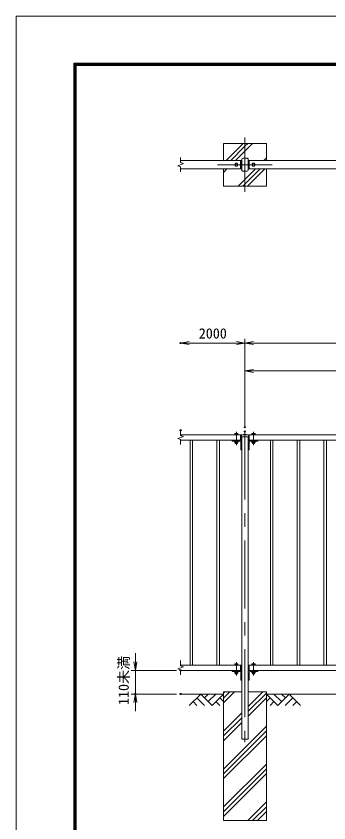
# Model space of a CAD drawing. Units: millimetres, scale not verified. Extents: x -4200 to 4200, y -2970 to 2970.
# Drawn here: x -4200 to -2740, y -794 to 2970 of the extents above; entities that cross this region are included whole.
import ezdxf
from ezdxf.enums import TextEntityAlignment as Align

# ---------------------------------------------------------------- set-up
doc = ezdxf.new("R2010")
doc.units = ezdxf.units.MM
doc.header["$LTSCALE"] = 10
doc.header["$PDMODE"] = 32
doc.header["$PDSIZE"] = 5
doc.linetypes.add('USER1', pattern=[50.8, 31.75, -6.35, 6.35, -6.35])
for name, color, linetype, lineweight in [('0-0_D-BGD', 7, 'Continuous', 18), ('0-1_D-STR4', 7, 'Continuous', 18), ('0-2_D-DCR-HCH', 7, 'Continuous', 13), ('0-3_D-STR1', 1, 'Continuous', 18), ('0-4_D-BMK', 2, 'USER1', 13), ('0-6_D-STR-DIM', 7, 'Continuous', 13), ('0-7_0', 7, 'Continuous', 18), ('0-9_D-STR3', 3, 'Continuous', 13), ('0-B_D-TTL', 7, 'Continuous', 18)]:
    doc.layers.add(name, color=color, linetype=linetype, lineweight=lineweight)
doc.layers.add('0-8_Defpoints', color=253, linetype='Continuous')
doc.styles.add('ＭＳ ゴシック', font='')
doc.styles.get('ＭＳ ゴシック').set_extended_font_data('MS Gothic')

# ---------------------------------------------------------------- blocks, each defined once
blk = doc.blocks.new('_Open')
at = {"layer": '0-7_0'}
blk.add_line((-10, 1.667), (0, 0), dxfattribs=at)
blk.add_lwpolyline([(-10, -1.667), (0, 0), (-10, 0)], dxfattribs=at)

msp = doc.modelspace()

# ---------------------------------------------------------------- linework, layer by layer
at = {"layer": '0-0_D-BGD'}
for p, q in [((-3231.94, -193.15), (-3431.94, -193.15)), ((-1231.94, -193.15), (-3031.94, -193.15))]:
    msp.add_line(p, q, dxfattribs=at)
at = {"layer": '0-1_D-STR4'}
for p, q in [((-3231.94, 2376.49), (-3231.94, 2296.92)), ((-3031.94, 2376.49), (-3231.94, 2376.49)), ((-3031.94, 2376.49), (-3031.94, 2296.92)), ((-3231.94, 2256.92), (-3231.94, 2176.49)), ((-3031.94, 2256.92), (-3031.94, 2176.49)), ((-3031.94, 2176.49), (-3231.94, 2176.49)), ((-3231.94, -183.15), (-3231.94, -783.15)), ((-3147.44, -183.15), (-3231.94, -183.15)), ((-3031.94, -183.15), (-3116.44, -183.15)), ((-3031.94, -183.15), (-3031.94, -783.15)), ((-3031.94, -783.15), (-3231.94, -783.15))]:
    msp.add_line(p, q, dxfattribs=at)
at = {"layer": '0-2_D-DCR-HCH'}
for p, q in [((-3338.37, -193.15), (-3391.58, -246.36)), ((-3356.11, -210.88), (-3320.47, -246.36)), ((-3338.37, -193.15), (-3285.16, -246.36)), ((-3320.63, -210.88), (-3302.89, -193.15)), ((-3302.89, -228.62), (-3267.42, -193.15)), ((-3285.16, -246.36), (-3231.94, -193.15)), ((-3249.68, -210.88), (-3231.94, -228.54)), ((-2978.73, -246.36), (-3031.94, -193.15)), ((-3014.21, -210.88), (-3031.94, -228.54)), ((-2960.99, -228.62), (-2996.47, -193.15)), ((-2925.52, -193.15), (-2978.73, -246.36)), ((-2943.16, -210.98), (-2960.99, -193.15)), ((-2907.78, -210.88), (-2943.42, -246.36)), ((-2925.52, -193.15), (-2872.31, -246.36)), ((-3373.84, -228.62), (-3356.02, -246.36)), ((-3267.42, -228.62), (-3249.6, -246.36)), ((-2996.47, -228.62), (-3014.29, -246.36)), ((-2890.05, -228.62), (-2907.86, -246.36))]:
    msp.add_line(p, q, dxfattribs=at)
at = {"layer": '0-3_D-STR1'}
for p, q in [((-3431.94, 2296.92), (-3151.94, 2296.92)), ((-3151.94, 2296.92), (-3151.94, 2256.92)), ((-3151.94, 2296.92), (-3146.94, 2296.92)), ((-3151.94, 2296.67), (-3151.44, 2296.67)), ((-3146.94, 2302.32), (-3146.94, 2251.52)), ((-3142.34, 2306.92), (-3121.54, 2306.92)), ((-3116.94, 2251.52), (-3116.94, 2302.32)), ((-3111.94, 2296.92), (-3116.94, 2296.92)), ((-3111.94, 2296.67), (-3112.44, 2296.67)), ((-3111.94, 2296.92), (-3111.94, 2256.92)), ((-1151.94, 2296.92), (-3111.94, 2296.92)), ((-3149.94, 2295.17), (-3149.94, 2258.67)), ((-3113.94, 2295.17), (-3113.94, 2258.67)), ((-3431.94, 2256.92), (-3151.94, 2256.92)), ((-3151.94, 2257.17), (-3151.44, 2257.17)), ((-3151.94, 2256.92), (-3146.94, 2256.92)), ((-3142.34, 2246.92), (-3121.54, 2246.92)), ((-3111.94, 2256.92), (-3116.94, 2256.92)), ((-3111.94, 2257.17), (-3112.44, 2257.17)), ((-1151.94, 2256.92), (-3111.94, 2256.92)), ((-3151.94, 1016.85), (-3431.94, 1016.85)), ((-3151.94, 1016.85), (-3151.94, 991.85)), ((-3151.44, 1016.6), (-3151.94, 1016.6)), ((-3131.94, 1019.85), (-3145.19, 1016.85)), ((-3145.19, 1016.85), (-3118.69, 1016.85)), ((-3131.94, 1019.85), (-3118.69, 1016.85)), ((-3112.44, 1016.6), (-3111.94, 1016.6)), ((-1151.94, 1016.85), (-3111.94, 1016.85)), ((-3111.94, 991.85), (-3111.94, 1016.85)), ((-3151.94, 991.85), (-3431.94, 991.85)), ((-3387.94, 991.85), (-3387.94, -58.15)), ((-3375.94, 991.85), (-3375.94, -58.15)), ((-3262.94, 991.85), (-3262.94, -58.15)), ((-3250.94, 991.85), (-3250.94, -58.15)), ((-3191.94, 991.85), (-3191.94, 987.35)), ((-3191.94, 991.85), (-3155.94, 991.85)), ((-3191.94, 987.35), (-3155.94, 987.35)), ((-3151.44, 992.1), (-3151.94, 992.1)), ((-3151.44, 982.85), (-3151.44, 946.85)), ((-3149.94, 1015.1), (-3149.94, 993.6)), ((-3148.19, 1013.85), (-3148.19, 1006.85)), ((-3148.19, 1006.85), (-3115.69, 1006.85)), ((-3146.94, 1006.85), (-3146.94, -403.15)), ((-3116.94, -403.15), (-3116.94, 1006.85)), ((-3115.69, 1013.85), (-3115.69, 1006.85)), ((-3113.94, 993.6), (-3113.94, 1015.1)), ((-3112.44, 992.1), (-3111.94, 992.1)), ((-3112.44, 982.85), (-3112.44, 946.85)), ((-1151.94, 991.85), (-3111.94, 991.85)), ((-3071.94, 991.85), (-3107.94, 991.85)), ((-3071.94, 987.35), (-3107.94, 987.35)), ((-3071.94, 991.85), (-3071.94, 987.35)), ((-3012.94, 991.85), (-3012.94, -58.15)), ((-3000.94, 991.85), (-3000.94, -58.15)), ((-2887.94, 991.85), (-2887.94, -58.15)), ((-2875.94, 991.85), (-2875.94, -58.15)), ((-2762.94, 991.85), (-2762.94, -58.15)), ((-2750.94, 991.85), (-2750.94, -58.15)), ((-3151.44, 946.85), (-3146.94, 946.85)), ((-3112.44, 946.85), (-3116.94, 946.85)), ((-3151.94, -58.15), (-3431.94, -58.15)), ((-3151.94, -58.15), (-3151.94, -83.15)), ((-3151.44, -58.4), (-3151.94, -58.4)), ((-3149.94, -59.9), (-3149.94, -81.4)), ((-3113.94, -81.4), (-3113.94, -59.9)), ((-3112.44, -58.4), (-3111.94, -58.4)), ((-1151.94, -58.15), (-3111.94, -58.15)), ((-3111.94, -83.15), (-3111.94, -58.15)), ((-3151.94, -83.15), (-3431.94, -83.15)), ((-3191.94, -83.15), (-3191.94, -87.65)), ((-3191.94, -83.15), (-3155.94, -83.15)), ((-3191.94, -87.65), (-3155.94, -87.65)), ((-3151.44, -82.9), (-3151.94, -82.9)), ((-3151.44, -92.15), (-3151.44, -128.15)), ((-3112.44, -82.9), (-3111.94, -82.9)), ((-3112.44, -92.15), (-3112.44, -128.15)), ((-1151.94, -83.15), (-3111.94, -83.15)), ((-3071.94, -83.15), (-3107.94, -83.15)), ((-3071.94, -87.65), (-3107.94, -87.65)), ((-3071.94, -83.15), (-3071.94, -87.65)), ((-3151.44, -128.15), (-3146.94, -128.15)), ((-3112.44, -128.15), (-3116.94, -128.15)), ((-3146.94, -403.15), (-3116.94, -403.15))]:
    msp.add_line(p, q, dxfattribs=at)
for centre, radius, start, end in [((-3151.44, 2295.17), 1.5, 0, 90), ((-3142.34, 2302.32), 4.6, 90.00002, 179.99999), ((-3121.54, 2302.32), 4.6, 0, 90.00002), ((-3112.44, 2295.17), 1.5, 90, 180), ((-3151.44, 2258.67), 1.5, 270, 0), ((-3142.34, 2251.52), 4.6, 179.99999, 270.00002), ((-3121.54, 2251.52), 4.6, 270.00002, 0), ((-3112.44, 2258.67), 1.5, 180, 270), ((-3151.44, 1015.1), 1.5, 0, 90), ((-3145.19, 1013.85), 3, 90, 180), ((-3118.69, 1013.85), 3, 0, 90), ((-3112.44, 1015.1), 1.5, 90, 180), ((-3155.94, 982.85), 9, 0, 90), ((-3155.94, 982.85), 4.5, 0, 90), ((-3151.44, 993.6), 1.5, 270, 0), ((-3107.94, 982.85), 9, 90, 180), ((-3112.44, 993.6), 1.5, 180, 270), ((-3107.94, 982.85), 4.5, 90, 180), ((-3151.44, -59.9), 1.5, 0, 90), ((-3112.44, -59.9), 1.5, 90, 180), ((-3155.94, -92.15), 9, 0, 90), ((-3155.94, -92.15), 4.5, 0, 90), ((-3151.44, -81.4), 1.5, 270, 0), ((-3107.94, -92.15), 9, 90, 180), ((-3112.44, -81.4), 1.5, 180, 270), ((-3107.94, -92.15), 4.5, 90, 180)]:
    msp.add_arc(centre, radius, start, end, dxfattribs=at)
at = {"layer": '0-4_D-BMK'}
for p, q in [((-3131.94, 2149.64), (-3131.94, 2404.2)), ((-3004.66, 2276.92), (-3259.22, 2276.92)), ((-3171.94, 1030.2), (-3171.94, 967.5)), ((-3131.94, 1031.85), (-3131.94, -418.15)), ((-3091.94, 1030.2), (-3091.94, 967.5)), ((-3171.94, -44.8), (-3171.94, -107.5)), ((-3091.94, -44.8), (-3091.94, -107.5))]:
    msp.add_line(p, q, dxfattribs=at)
at = {"layer": '0-6_D-STR-DIM'}
for p, q in [((-3431.94, 2286.54), (-3431.94, 2310.35)), ((-3418.73, 2281.73), (-3445.16, 2272.11)), ((-3445.16, 2272.11), (-3431.94, 2267.3)), ((-3431.94, 2286.54), (-3418.73, 2281.73)), ((-3431.94, 2243.49), (-3431.94, 2267.3)), ((-3131.94, 1444.43), (-3431.94, 1444.43)), ((-3131.94, 1071.85), (-3131.94, 1464.43)), ((-3131.94, 1051.85), (-3131.94, 1464.43)), ((-3131.94, 1444.43), (-1131.94, 1444.43)), ((-3131.94, 1051.85), (-3131.94, 1334.32)), ((-3131.94, 1314.32), (-1131.94, 1314.32)), ((-3431.94, 1037.78), (-3431.94, 1013.97)), ((-3445.16, 999.54), (-3418.73, 1009.16)), ((-3431.94, 994.73), (-3445.16, 999.54)), ((-3418.73, 1009.16), (-3431.94, 1013.97)), ((-3431.94, 994.73), (-3431.94, 970.92)), ((-3643.44, -43.15), (-3643.44, -3.15)), ((-3431.94, -37.22), (-3431.94, -61.03)), ((-3445.16, -75.46), (-3418.73, -65.84)), ((-3418.73, -65.84), (-3431.94, -61.03)), ((-3451.94, -83.15), (-3663.44, -83.15)), ((-3643.44, -83.15), (-3643.44, -193.15)), ((-3431.94, -80.27), (-3445.16, -75.46)), ((-3431.94, -80.27), (-3431.94, -104.08)), ((-3451.94, -193.15), (-3663.44, -193.15)), ((-3643.44, -233.15), (-3643.44, -273.15))]:
    msp.add_line(p, q, dxfattribs=at)
at = {"layer": '0-7_0'}
for p, q in [((-3219.99, 2296.92), (-3140.42, 2376.49)), ((-3043.21, 2296.92), (-3031.94, 2308.19)), ((-3231.94, 2240.77), (-3215.79, 2256.92)), ((-3119.45, 2176.49), (-3039.02, 2256.92)), ((-3231.94, -234.11), (-3180.99, -183.15)), ((-3231.94, -212.01), (-3203.08, -183.15)), ((-3231.94, -189.91), (-3225.18, -183.15)), ((-3116.94, -251.69), (-3048.4, -183.15)), ((-3116.94, -273.78), (-3031.94, -188.78)), ((-3116.94, -295.88), (-3031.94, -210.88)), ((-3231.94, -366.69), (-3146.94, -281.69)), ((-3231.94, -388.78), (-3146.94, -303.78)), ((-3231.94, -410.88), (-3146.94, -325.88)), ((-3231.94, -543.46), (-3031.94, -343.46)), ((-3231.94, -565.56), (-3031.94, -365.56)), ((-3231.94, -587.66), (-3031.94, -387.66)), ((-3231.94, -720.24), (-3031.94, -520.24)), ((-3231.94, -742.34), (-3031.94, -542.34)), ((-3231.94, -764.44), (-3031.94, -564.44)), ((-3118.07, -783.15), (-3031.94, -697.02)), ((-3095.98, -783.15), (-3031.94, -719.12)), ((-3073.88, -783.15), (-3031.94, -741.21))]:
    msp.add_line(p, q, dxfattribs=at)
for points in [[(-3197.89, 2296.92), (-3131.94, 2362.87), (-3118.32, 2376.49)], [(-3175.79, 2296.92), (-3131.94, 2340.77), (-3096.22, 2376.49)], [(-3163.64, 2176.49), (-3131.94, 2208.19), (-3083.21, 2256.92)], [(-3141.54, 2176.49), (-3131.94, 2186.09), (-3061.11, 2256.92)]]:
    msp.add_lwpolyline(points, dxfattribs=at)
at = {"layer": '0-8_Defpoints'}
for p in [(-3431.94, 1444.43), (-3131.94, 1051.85), (-3431.94, 1037.78), (-3131.94, 1031.85), (-3431.94, -83.15), (-3643.44, -193.15), (-3431.94, -193.15)]:
    msp.add_point(p, dxfattribs=at)
at = {"layer": '0-9_D-STR3'}
for p, q in [((-3179.44, 2276.93), (-3175.7, 2283.41)), ((-3168.19, 2270.43), (-3164.44, 2276.91)), ((-3095.7, 2270.43), (-3099.44, 2276.91)), ((-3084.44, 2276.93), (-3088.19, 2283.41)), ((-3179.44, 1021.77), (-3178.44, 1022.35)), ((-3179.44, 1016.85), (-3179.44, 1021.77)), ((-3179.44, 1016.85), (-3164.44, 1016.85)), ((-3178.44, 1022.35), (-3165.45, 1022.35)), ((-3175.69, 1016.85), (-3175.69, 1021.77)), ((-3168.2, 1016.85), (-3168.2, 1021.77)), ((-3164.44, 1021.77), (-3165.45, 1022.35)), ((-3164.44, 1016.85), (-3164.44, 1021.77)), ((-3099.44, 1021.77), (-3098.44, 1022.35)), ((-3099.44, 1016.85), (-3099.44, 1021.77)), ((-3084.44, 1016.85), (-3099.44, 1016.85)), ((-3085.45, 1022.35), (-3098.44, 1022.35)), ((-3095.69, 1016.85), (-3095.69, 1021.77)), ((-3088.2, 1016.85), (-3088.2, 1021.77)), ((-3084.44, 1021.77), (-3085.45, 1022.35)), ((-3084.44, 1016.85), (-3084.44, 1021.77)), ((-3179.44, 987.35), (-3179.44, 981.43)), ((-3164.44, 987.35), (-3179.44, 987.35)), ((-3179.44, 981.43), (-3178.44, 980.85)), ((-3165.45, 980.85), (-3178.44, 980.85)), ((-3175.69, 987.35), (-3175.69, 981.43)), ((-3168.2, 987.35), (-3168.2, 981.43)), ((-3164.44, 981.43), (-3165.45, 980.85)), ((-3164.44, 987.35), (-3164.44, 981.43)), ((-3099.44, 987.35), (-3099.44, 981.43)), ((-3099.44, 987.35), (-3084.44, 987.35)), ((-3099.44, 981.43), (-3098.44, 980.85)), ((-3098.44, 980.85), (-3085.45, 980.85)), ((-3095.69, 987.35), (-3095.69, 981.43)), ((-3088.2, 987.35), (-3088.2, 981.43)), ((-3084.44, 981.43), (-3085.45, 980.85)), ((-3084.44, 987.35), (-3084.44, 981.43)), ((-3179.44, -53.23), (-3178.44, -52.65)), ((-3179.44, -58.15), (-3179.44, -53.23)), ((-3179.44, -58.15), (-3164.44, -58.15)), ((-3178.44, -52.65), (-3165.45, -52.65)), ((-3175.69, -58.15), (-3175.69, -53.23)), ((-3168.2, -58.15), (-3168.2, -53.23)), ((-3164.44, -53.23), (-3165.45, -52.65)), ((-3164.44, -58.15), (-3164.44, -53.23)), ((-3099.44, -53.23), (-3098.44, -52.65)), ((-3099.44, -58.15), (-3099.44, -53.23)), ((-3084.44, -58.15), (-3099.44, -58.15)), ((-3085.45, -52.65), (-3098.44, -52.65)), ((-3095.69, -58.15), (-3095.69, -53.23)), ((-3088.2, -58.15), (-3088.2, -53.23)), ((-3084.44, -53.23), (-3085.45, -52.65)), ((-3084.44, -58.15), (-3084.44, -53.23)), ((-3179.44, -87.65), (-3179.44, -93.57)), ((-3164.44, -87.65), (-3179.44, -87.65)), ((-3179.44, -93.57), (-3178.44, -94.15)), ((-3165.45, -94.15), (-3178.44, -94.15)), ((-3175.69, -87.65), (-3175.69, -93.57)), ((-3168.2, -87.65), (-3168.2, -93.57)), ((-3164.44, -93.57), (-3165.45, -94.15)), ((-3164.44, -87.65), (-3164.44, -93.57)), ((-3099.44, -87.65), (-3099.44, -93.57)), ((-3099.44, -87.65), (-3084.44, -87.65)), ((-3099.44, -93.57), (-3098.44, -94.15)), ((-3098.44, -94.15), (-3085.45, -94.15)), ((-3095.69, -87.65), (-3095.69, -93.57)), ((-3088.2, -87.65), (-3088.2, -93.57)), ((-3084.44, -93.57), (-3085.45, -94.15)), ((-3084.44, -87.65), (-3084.44, -93.57))]:
    msp.add_line(p, q, dxfattribs=at)
for points in [[(-3179.44, 2276.93), (-3175.69, 2270.42), (-3168.19, 2270.43)], [(-3175.7, 2283.41), (-3168.19, 2283.41), (-3164.44, 2276.91)], [(-3088.19, 2283.41), (-3095.69, 2283.41), (-3099.44, 2276.91)], [(-3084.44, 2276.93), (-3088.19, 2270.42), (-3095.7, 2270.43)]]:
    msp.add_lwpolyline(points, dxfattribs=at)
for centre in [(-3171.94, 2276.92), (-3091.94, 2276.92)]:
    msp.add_circle(centre, 6.49, dxfattribs=at)
for centre, radius, start, end in [((-3178.67, 1014.46), 7.9, 67.81236, 88.31726), ((-3171.94, 1010.02), 12.33, 72.33186, 107.66814), ((-3165.22, 1014.46), 7.9, 91.68274, 112.18764), ((-3098.67, 1014.46), 7.9, 67.81236, 88.31726), ((-3091.94, 1010.02), 12.33, 72.33186, 107.66814), ((-3085.22, 1014.46), 7.9, 91.68274, 112.18764), ((-3178.67, 988.75), 7.9, 271.68274, 292.18764), ((-3171.94, 981.37), 6.51, 184.51776, 355.48224), ((-3171.94, 993.18), 12.33, 252.33186, 287.66814), ((-3165.22, 988.75), 7.9, 247.81236, 268.31726), ((-3098.67, 988.75), 7.9, 271.68274, 292.18764), ((-3091.94, 981.37), 6.51, 184.51776, 355.48224), ((-3091.94, 993.18), 12.33, 252.33186, 287.66814), ((-3085.22, 988.75), 7.9, 247.81236, 268.31726), ((-3178.67, -60.54), 7.9, 67.81236, 88.31726), ((-3171.94, -64.98), 12.33, 72.33186, 107.66814), ((-3165.22, -60.54), 7.9, 91.68274, 112.18764), ((-3098.67, -60.54), 7.9, 67.81236, 88.31726), ((-3091.94, -64.98), 12.33, 72.33186, 107.66814), ((-3085.22, -60.54), 7.9, 91.68274, 112.18764), ((-3178.67, -86.25), 7.9, 271.68274, 292.18764), ((-3171.94, -93.63), 6.51, 184.51776, 355.48224), ((-3171.94, -81.82), 12.33, 252.33186, 287.66814), ((-3165.22, -86.25), 7.9, 247.81236, 268.31726), ((-3098.67, -86.25), 7.9, 271.68274, 292.18764), ((-3091.94, -93.63), 6.51, 184.51776, 355.48224), ((-3091.94, -81.82), 12.33, 252.33186, 287.66814), ((-3085.22, -86.25), 7.9, 247.81236, 268.31726)]:
    msp.add_arc(centre, radius, start, end, dxfattribs=at)
at = {"layer": '0-B_D-TTL'}
for points in [[(-4199.89, -2969.82), (4200.11, -2969.82), (4200.11, 2970.18), (-4199.89, 2970.18)], [(-3929.89, 2750.18), (3930.11, 2750.18), (3930.11, -2749.82), (-3929.89, -2749.82)], [(-3927.39, 2747.68), (3927.61, 2747.68), (3927.61, -2747.32), (-3927.39, -2747.32)], [(-3924.89, 2745.18), (3925.11, 2745.18), (3925.11, -2744.82), (-3924.89, -2744.82)], [(-3922.39, 2742.68), (3922.61, 2742.68), (3922.61, -2742.32), (-3922.39, -2742.32)], [(-3919.89, 2740.18), (3920.11, 2740.18), (3920.11, -2739.82), (-3919.89, -2739.82)]]:
    msp.add_lwpolyline(points, close=True, dxfattribs=at)

# ---------------------------------------------------------------- block references
at = {"layer": '0-6_D-STR-DIM', "xscale": 4, "yscale": 4}
for p, rotation in [((-3431.94, 1444.43), 180), ((-3131.94, 1444.43), 180), ((-3131.94, 1314.32), 180), ((-3643.44, -83.15), 270), ((-3643.44, -193.15), 90)]:
    msp.add_blockref('_Open', p, dxfattribs=dict(at, rotation=rotation))
msp.add_blockref('_Open', (-3131.94, 1444.43), dxfattribs=at)

# ---------------------------------------------------------------- texts
at = {"layer": '0-6_D-STR-DIM', "style": 'ＭＳ ゴシック'}
msp.add_text('2000', height=48.09, dxfattribs=at).set_placement((-3347.21, 1451.17), align=Align.BOTTOM_LEFT)
msp.add_text('110未満', height=48.09, rotation=90, dxfattribs=at).set_placement((-3659.72, -244.45), align=Align.BOTTOM_LEFT)

doc.saveas('drawing.dxf')
